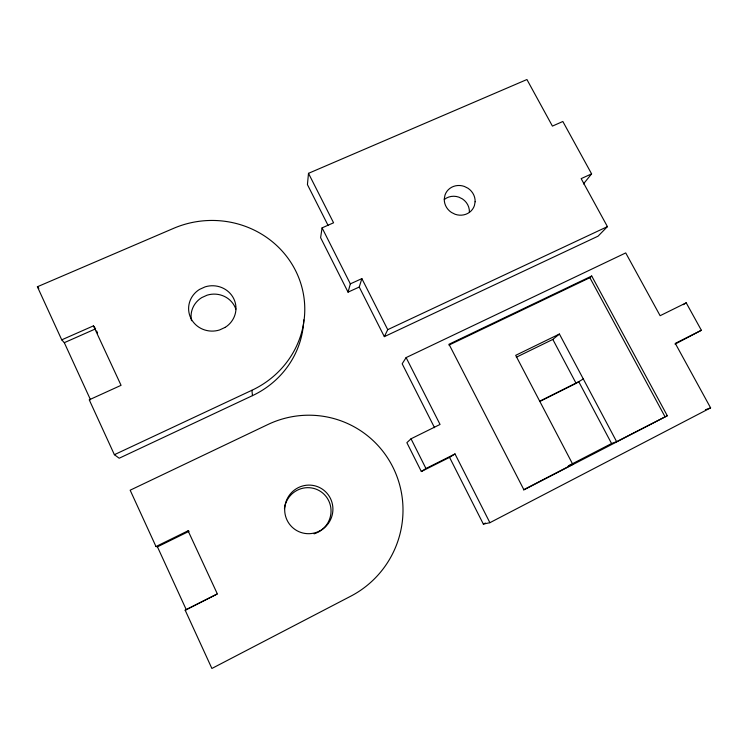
<?xml version="1.0" encoding="UTF-8"?>
<svg xmlns="http://www.w3.org/2000/svg" width="748" height="748" viewBox="0 0 748 748"><rect width="100%" height="100%" fill="white"/><g stroke="black" fill="none" stroke-linecap="round" stroke-linejoin="round"><path stroke-width="1.12" d="M583.449 183.933L591.603 173.873L562.842 121.494L552.417 126.103L526.929 79.531L308.494 173.33L307.428 184.606L328.148 225.569M308.494 173.33L333.571 222.792L322.079 227.869L320.611 237.686L348.054 292.15L359.236 287.036L361.864 278.621L350.344 283.866L348.054 292.15M359.236 287.036L384.332 336.647L387.735 329.662L607.423 226.625L581.159 178.632L591.603 173.873M675.042 344.155L701.372 330.279L686.206 302.818L660.119 315.712L625.721 252.918L406.117 357.591L402.172 363.79L434.541 427.706M607.423 226.625L598.073 236.162L384.332 336.647M406.117 357.591L440.048 424.453L411.026 438.796L406.875 442.676L421.339 471.53L449.557 457.365L455.008 453.933L489.893 522.693L710.6 407.866L675.276 343.379L701.372 330.279M448.987 345.09L589.873 277.695L591.715 276.012L667.3 415.748L523.946 489.865L448.996 344.248L591.715 276.012M516.316 357.226L552.819 339.424L559.41 334.029L616.623 441.657L667.3 415.748M421.339 471.53L425.949 468.51L455.008 453.933M683.298 304.688L686.206 302.818M540.589 401.078L576.1 383.331L583.281 378.937M449.557 457.365L483.358 524.105L485.424 523.03M569.34 465.35L611.565 443.527L616.623 441.657M523.441 489.828L572.762 464.321L515.699 355.337L559.41 334.029M185.167 610.19L217.341 593.903L188.066 530.79L155.986 546.526L130.161 490.202L267.943 424.499A96.146 94.865 -62.8 0 1 393.504 468.388A96.146 94.865 -62.8 0 1 350.793 596.175L211.89 668.469L185.167 610.19L217.004 594.118M539.691 401.227L578.756 381.704L611.565 443.527M155.986 546.526L157.445 546.825L189.104 531.286L188.066 530.79M61.738 339.844L93.463 325.848L121.064 385.323L89.236 399.815L114.388 454.691L251.908 390.278A93.435 89.461 -4.8 0 0 296.199 271.889A93.435 89.461 -4.8 0 0 173.723 228.299L37.4 286.755L61.738 339.844L64.309 342.678L90.517 399.806M303.735 319.91A90.658 86.946 -5.3 0 1 252.478 395.636L119.194 458.225L114.388 454.691M64.309 342.678L95.632 328.83L93.463 325.848M705.383 409.792L710.6 407.866M568.312 465.882L572.762 464.321M483.358 524.105L489.893 522.693M37.4 286.755L38.803 288.457M589.873 277.695L664.972 416.655M552.819 339.424L576.1 383.331M361.864 278.621L387.735 329.662M322.079 227.869L350.344 283.866M411.026 438.796L425.949 468.51M96.604 330.934L97.577 333.028M157.445 546.825L186.261 609.676M251.908 390.278L252.478 395.636M191.516 320.733A22.982 22.038 -5.2 0 1 201.67 297.648L207.093 295.18A22.982 22.038 -5.2 0 1 235.872 309.186M284.436 508.64A23.637 23.319 -62.7 0 1 321.219 491.885A23.637 23.319 -62.7 0 1 317.919 532.295M317.002 532.735A23.637 23.319 -62.7 0 1 314.095 533.82M444.293 199.52A15.203 14.268 27.6 0 1 458.926 197.173L462.46 198.94A15.203 14.268 27.6 0 1 469.389 212.067M475.12 201.736L474.438 205.513A15.643 14.642 27.6 0 1 455.083 214.255L451.418 212.423A15.643 14.642 27.6 0 1 444.284 198.837L444.995 195.06A15.643 14.642 27.6 0 1 464.34 186.43L467.986 188.244A15.643 14.642 27.6 0 1 475.12 201.736M225.195 327.362L219.594 329.952A23.684 22.674 -4.6 0 1 190.871 318.246A23.684 22.674 -4.6 0 1 199.576 289.382L205.158 286.849A23.684 22.674 -4.6 0 1 233.703 298.602A23.684 22.674 -4.6 0 1 225.195 327.362M319.312 531.155A24.366 24.048 -62.8 0 0 322.341 489.145A24.366 24.048 -62.8 0 0 284.745 507.901A24.366 24.048 -62.8 0 0 319.312 531.155"/></g></svg>
